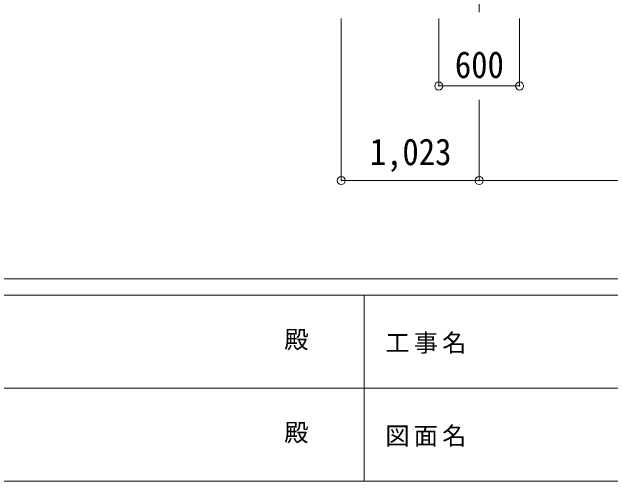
# Model space of a CAD drawing. Units: millimetres at full size, sheet at 1:60. Extents: x -16864 to 16864, y -11640 to 11640.
# Drawn here: x -3509 to 928, y -11640 to -8158 of the extents above; entities that cross this region are included whole.
import ezdxf
from ezdxf.enums import TextEntityAlignment as Align

# ---------------------------------------------------------------- set-up
doc = ezdxf.new("R2010")
doc.units = ezdxf.units.MM
doc.header["$LTSCALE"] = 60
doc.header["$PDMODE"] = 32
doc.header["$PDSIZE"] = 60
doc.linetypes.add('CHAIN1', pattern=[8, 5, -1, 1, -1])
for name, color, linetype, lineweight in [('0-1_Defpoints', 7, 'CHAIN1', 9), ('0-8_TABLE1', 6, 'Continuous', 9), ('F-0', 7, 'Continuous', 9)]:
    doc.layers.add(name, color=color, linetype=linetype, lineweight=lineweight)
doc.styles.add('ＭＳ ゴシック', font='')
doc.styles.get('ＭＳ ゴシック').set_extended_font_data('MS Gothic')

msp = doc.modelspace()

# ---------------------------------------------------------------- linework, layer by layer
at = {"layer": '0-1_Defpoints'}
msp.add_line((-43.3, -7858.64), (-43.3, -8207.64), dxfattribs=at)
at = {"layer": '0-8_TABLE1'}
for p, q in [((-1066.61, -9409.64), (-1066.61, -8207.64)), ((-343.3, -8707.64), (-343.3, -8207.64)), ((256.7, -8707.64), (256.7, -8207.64)), ((-343.3, -8707.64), (256.7, -8707.64)), ((-43.3, -9409.64), (-43.3, -8809.64)), ((-43.3, -9409.64), (-1066.61, -9409.64)), ((3056.7, -9409.64), (-43.3, -9409.64))]:
    msp.add_line(p, q, dxfattribs=at)
for p in [(-343.3, -8707.64), (256.7, -8707.64), (-1066.61, -9409.64), (-43.3, -9409.64)]:
    msp.add_point(p, dxfattribs=at)
at = {"layer": 'F-0', "color": 5, "lineweight": 5}
for p, q in [((-16864.12, -10140), (16015.88, -10140)), ((-16864.12, -10260), (10682.37, -10260)), ((-897.63, -10260), (-897.63, -11640)), ((-6897.63, -10950), (5402.37, -10950)), ((-16864.12, -11640), (16015.88, -11640))]:
    msp.add_line(p, q, dxfattribs=at)

# ---------------------------------------------------------------- texts
at = {"layer": '0-8_TABLE1', "color": 7, "style": 'ＭＳ ゴシック', "width": 0.9}
for s, p in [('600', (-223.3, -8707.64)), ('1,023', (-854.96, -9354.64))]:
    msp.add_text(s, height=197.9, dxfattribs=at).set_placement(p, align=Align.BOTTOM_LEFT)
at = {"layer": 'F-0', "style": 'ＭＳ ゴシック'}
for p in [(-1489.06, -10695), (-1489.06, -11385)]:
    msp.add_text('殿', height=132, dxfattribs=at).set_placement(p, align=Align.BOTTOM_LEFT)
at = {"layer": 'F-0', "char_height": 132, "attachment_point": 7, "style": 'ＭＳ ゴシック'}
for s, insert in [('\\T1.17;工事名', (-739.42, -10695)), ('\\T1.17;図面名', (-739.42, -11385))]:
    msp.add_mtext(s, dxfattribs=dict(at, insert=insert))

doc.saveas('drawing.dxf')
